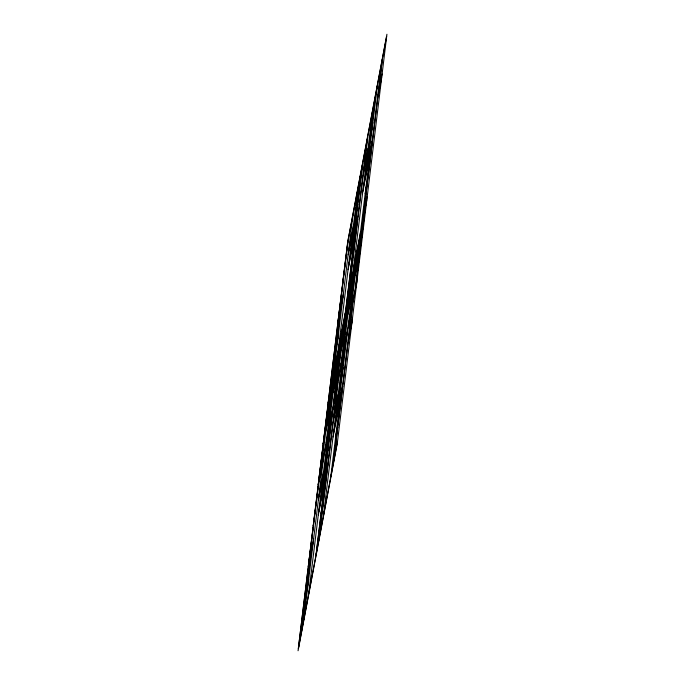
<?xml version="1.0" encoding="UTF-8"?>
<svg xmlns="http://www.w3.org/2000/svg" width="685" height="685" viewBox="0 0 685 685"><rect width="100%" height="100%" fill="white"/><g stroke="black" fill="none" stroke-linecap="round" stroke-linejoin="round"><path stroke-width="1.03" d="M347.971 241.026L343.022 280.662L343.425 278.495M352.886 215.056L348.177 239.947L338.056 321.53L343.014 281.903M357.793 189.086L353.083 213.977L328.492 416.009L326.248 427.911M372.512 111.167L367.811 136.058L363.264 173.519L367.965 148.628M374.969 98.178L372.717 110.079L353.083 271.243L348.382 296.134L362.853 176.927L367.554 152.036M377.418 85.197L375.175 97.099L365.456 176.516L363.213 188.418M386.623 36.493L382.53 58.139L377.983 95.6L382.076 73.963M348.537 251.438L353.246 226.547M370.628 134.56L372.871 122.658M348.126 254.846L352.826 229.954M370.208 137.968L372.46 126.066M381.665 77.362L377.572 99.008L363.101 218.215L367.194 196.578M338.673 318.285L343.373 293.394M348.485 266.337L350.737 254.435L360.242 176.096L357.998 187.998L338.364 349.162L333.663 374.053M365.662 175.437L367.913 163.527L377.623 84.109L382.324 59.218L372.82 137.557L368.119 162.448M340.505 309.783L337.645 324.938L328.141 403.277L331.001 388.121M342.962 296.802L340.71 308.704L321.085 469.867L318.833 481.769M348.074 269.744L355.232 231.864L345.728 310.202L338.57 348.083M362.793 191.826L369.951 153.954M336.164 346.173L338.416 334.263M365.61 190.336L367.862 178.434L372.409 140.964L370.157 152.866L350.523 314.03L348.28 325.94M335.753 349.573L338.005 337.671M365.199 193.744L367.451 181.833L357.938 260.172L355.695 272.073M353.289 270.164L360.447 232.292M328.132 404.518L323.174 444.145L323.585 441.979M330.59 391.529L328.338 403.431L318.217 485.014L323.174 445.387M333.244 377.461L335.496 365.559M337.953 352.569L335.701 364.471L325.992 443.897L321.282 468.788M350.215 287.64L347.971 299.542L343.425 337.011L345.668 325.101M352.672 274.651L350.42 286.561L340.71 365.978L336.01 390.87L340.556 353.4L345.257 328.509M355.13 261.67L352.878 273.572L343.168 352.989L340.916 364.891M357.579 248.681L355.327 260.583L350.583 299.131L348.331 311.033M360.036 235.691L357.784 247.602L348.074 327.019L343.373 351.91M366.783 199.986L365.148 208.642L355.635 286.981L357.279 278.315M328.697 414.93L330.949 403.02M333.604 388.952L335.856 377.05L340.402 339.589L338.15 351.491L328.44 430.908L326.197 442.81M350.78 298.052L353.032 286.15M325.829 431.319L330.538 406.428M333.193 392.359L337.893 367.468L333.347 404.938L328.646 429.829M347.92 314.441L352.621 289.55M355.275 275.481L359.985 250.59L355.438 288.06L350.729 312.951M318.217 486.256L313.259 525.892L313.67 523.725M323.123 460.286L318.422 485.177L308.301 566.76L313.25 527.133M328.029 434.316L323.329 459.207L303.695 620.37L301.443 632.272M342.748 356.397L338.048 381.288L333.501 418.749L338.202 393.866M345.206 343.408L342.954 355.318L323.329 516.481L318.619 541.373L333.09 422.157L337.791 397.266M347.663 330.427L345.411 342.329L335.701 421.746L333.449 433.656M356.859 281.723L352.775 303.369L348.228 340.839L352.313 319.193M318.782 496.668L323.483 471.777M340.865 379.798L343.117 367.888M318.362 500.076L323.072 475.185M340.454 383.198L342.697 371.296M351.902 322.601L347.809 344.238L333.347 463.454L337.431 441.808M308.909 563.515L313.619 538.624M318.731 511.567L320.974 499.665L330.487 421.326L328.235 433.228L308.601 594.4L303.9 619.283M335.907 420.667L338.15 408.765L347.86 329.339L352.569 304.448L343.057 382.787L338.356 407.678M310.75 555.021L307.882 570.168L298.377 648.507L301.237 633.351L310.956 553.934L313.199 542.032M318.311 514.974L325.469 477.103L315.965 555.441L308.807 593.313M333.038 437.056L340.197 399.184M306.409 591.403L308.652 579.493M335.847 435.566L338.099 423.664L342.646 386.194L340.394 398.096L330.684 477.522L323.525 515.394M305.99 594.811L308.241 582.901M335.436 438.974L337.688 427.063L333.141 464.533L330.889 476.435M347.672 242.028L298.069 650.75L337.328 442.972L386.931 34.25L347.672 242.028M325.726 461.116L321.179 498.586L323.431 486.684L327.978 449.214L325.726 461.116M330.684 420.248L326.137 457.708L328.389 445.807L332.936 408.346L330.684 420.248M340.608 338.501L336.061 375.971L338.313 364.06L342.86 326.599L340.608 338.501M355.489 215.886L350.943 253.356L353.195 241.445L357.741 203.984L355.489 215.886M360.447 175.017L355.9 212.478L358.152 200.577L362.699 163.107L360.447 175.017M333.141 407.258L323.637 485.596L328.338 460.705L337.842 382.367L333.141 407.258M343.065 325.512L333.552 403.85L335.804 391.948L345.308 313.61L343.065 325.512M362.904 162.028L353.392 240.367L358.101 215.475L367.605 137.137L362.904 162.028M320.717 516.892L316.17 554.353L318.414 542.452L322.96 504.982L320.717 516.892M325.675 476.015L321.128 513.485L323.38 501.583L327.927 464.113L325.675 476.015M350.472 271.654L340.967 349.992L343.219 338.09L352.724 259.752L350.472 271.654M355.438 230.785L350.891 268.255L353.135 256.344L357.681 218.883L355.438 230.785M362.69 221.623L358.144 259.093L360.396 247.191L364.942 209.721L362.69 221.623"/></g></svg>
